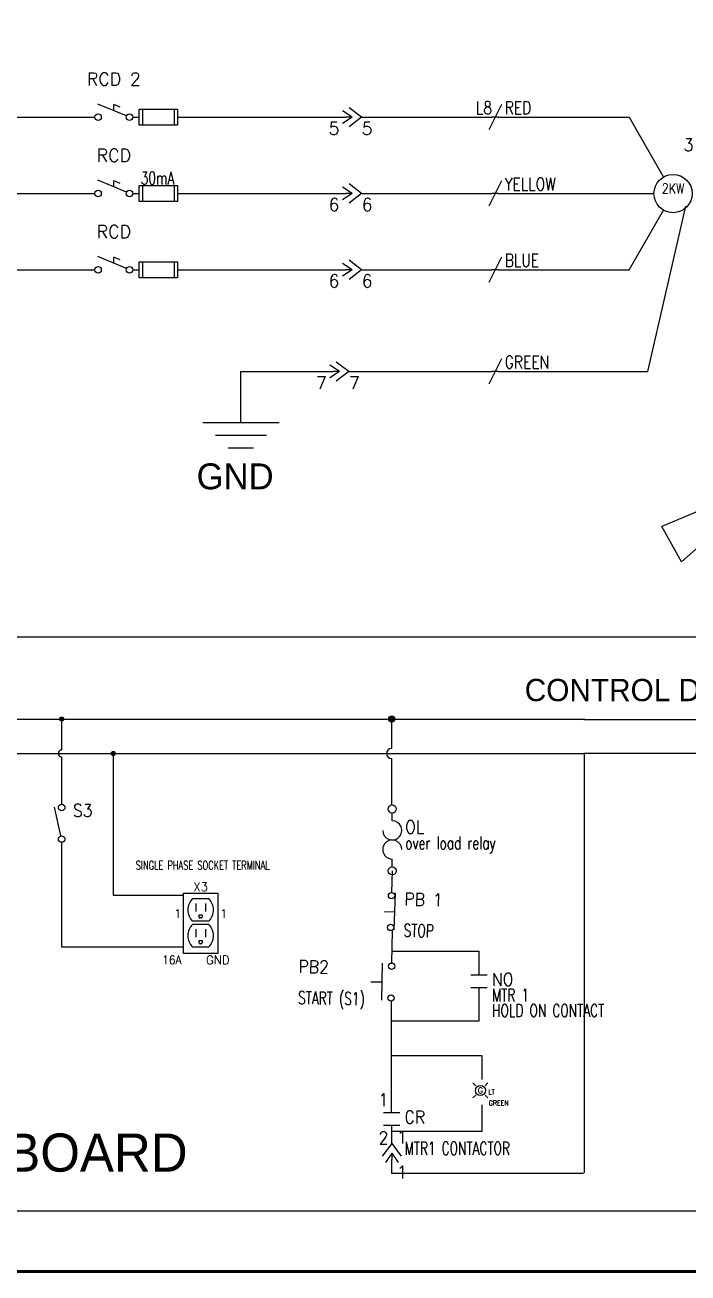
# Model space of a CAD drawing. Header units: inches. Extents: x 0 to 33.5, y 0 to 22.4.
# Drawn here: x 13.5 to 20.02, y 0.02 to 12.28 of the extents above; entities that cross this region are included whole.
import ezdxf
from ezdxf.enums import TextEntityAlignment as Align

# ---------------------------------------------------------------- set-up
doc = ezdxf.new("R2010")
doc.units = ezdxf.units.IN
doc.header["$MEASUREMENT"] = 0
for name, color, linetype in [('DESC', 150, 'Continuous'), ('DESCCHILD', 20, 'Continuous'), ('MISC', 7, 'Continuous'), ('SYMS', 7, 'Continuous'), ('TAGS', 150, 'Continuous'), ('TERMS', 123, 'Continuous'), ('TITLE', 7, 'Continuous'), ('WIRES', 7, 'Continuous'), ('XREFCHILD', 134, 'Continuous')]:
    doc.layers.add(name, color=color, linetype=linetype)
doc.styles.add('ITALIC', font='ITALIC')
doc.styles.add('SIMPLEX', font='SIMPLEX')
doc.styles.add('WD', font='romans.shx')

# ---------------------------------------------------------------- blocks, each defined once
blk = doc.blocks.new('NO_NUM_acade_title')
at = {"layer": 'TITLE', "const_width": 0.0312}
blk.add_lwpolyline([(30.594, 0.281), (30.594, 22.177), (30.344, 22.427), (0.281, 22.427), (0.031, 22.177), (0.031, 0.281), (0.281, 0.031), (30.344, 0.031)], close=True, dxfattribs=at)
at = {"layer": 'TITLE', "color": 1, "style": 'ITALIC'}
for tag, height, p in [('TITLE#1', 0.125, (32.156, 3.406)), ('TITLE#2', 0.125, (32.156, 3.204)), ('TITLE#3', 0.125, (32.156, 3.001)), ('TITLE#4', 0.125, (32.156, 2.799)), ('DWG#', 0.2, (32.156, 0.826))]:
    blk.add_attdef(tag, text='', height=height, dxfattribs=at).set_placement(p, align=Align.CENTER)
at = {"layer": 'TITLE', "color": 1, "style": 'SIMPLEX'}
blk.add_attdef('CAD#', (30.826, 1.958), '', height=0.0938, rotation=90, dxfattribs=at)
at = {"layer": 'TITLE', "color": 1}
for tag, p, height, style in [('ENGINEER', (31.237, 1.958), 0.0938, 'ITALIC'), ('CHKDBY', (32.424, 1.958), 0.0938, 'ITALIC'), ('JOB#', (31.464, 1.644), 0.0938, 'SIMPLEX'), ('DRAWNBY', (32.494, 1.644), 0.0938, 'ITALIC'), ('SCALE', (31.353, 1.344), 0.0938, 'SIMPLEX'), ('DATE', (32.408, 1.344), 0.0938, 'SIMPLEX'), ('SHTS', (32.532, 0.25), 0.2, 'ITALIC')]:
    blk.add_attdef(tag, p, '', height=height, dxfattribs=dict(at, style=style))
at = {"layer": 'TITLE', "color": 1, "style": 'ITALIC'}
blk.add_attdef('SH#', text='', height=0.2, dxfattribs=at).set_placement((31.881, 0.25), align=Align.RIGHT)
at = {"layer": 'TITLE', "color": 7, "flags": 9}
blk.add_attdef('WD_TB', (31.219, 0.031), '', height=0.125, dxfattribs=at)
blk = doc.blocks.new('HDS21F')
for p, q in [((0.126, 0.013), (-0.156, 0.13)), ((0, 0.065), (0, 0.125)), ((0.062, 0.099), (0, 0.125)), ((0.188, 0), (0.25, 0)), ((0.25, -0.078), (0.25, 0.078)), ((0.25, 0.078), (0.625, 0.078)), ((0.281, 0.078), (0.281, -0.078)), ((0.594, 0.078), (0.594, -0.078)), ((0.625, 0.078), (0.625, -0.078)), ((0.625, -0.078), (0.25, -0.078))]:
    blk.add_line(p, q)
for centre in [(-0.155, 0), (0.155, 0)]:
    blk.add_circle(centre, 0.0322)
at = {"style": 'WD', "width": 0.7}
for tag, p in [('INST', (0, 0.625)), ('LOC', (0, 0.469)), ('RATING1', (0, 0.156)), ('XREF', (0, -0.236)), ('DESC1', (0, -0.406)), ('DESC2', (0, -0.563))]:
    blk.add_attdef(tag, text='', height=0.125, dxfattribs=at).set_placement(p, align=Align.CENTER)
at = {"style": 'WD'}
blk.add_attdef('TAG2', text='', height=0.125, dxfattribs=at).set_placement((0, 0.312), align=Align.CENTER)
for tag, p in [('X2LINK', (0, 0.188)), ('X8LINK', (0, -0.016))]:
    blk.add_attdef(tag, p, '', height=0.01, dxfattribs=at)
for tag, p, height, flags in [('FAMILY', (0.206, 0.131), 0.01, 9), ('X4TERM01', (-0.188, 0), 0.0125, 1), ('CONTACT', (0.206, 0.111), 0.01, 9), ('X1TERM02', (0.625, 0), 0.0125, 1)]:
    blk.add_attdef(tag, p, '', height=height, dxfattribs=dict(at, flags=flags))
at = {"style": 'WD', "width": 0.7}
blk.add_attdef('RATING2', text='', height=0.125, dxfattribs=at).set_placement((0.438, 0), align=Align.MIDDLE)
at = {"linetype": 'Continuous', "style": 'WD', "flags": 8}
blk.add_attdef('TERM01', text='', height=0.125, dxfattribs=at).set_placement((-0.25, -0.031), align=Align.TOP_RIGHT)
blk.add_attdef('TERM02', text='', height=0.125, dxfattribs=at).set_placement((0.688, -0.031), align=Align.TOP_LEFT)
blk = doc.blocks.new('HMO13')
blk.add_circle((0, 0), 0.188)
at = {"style": 'WD'}
for tag, p, width in [('INST', (0.381, 0.403), 0.7), ('LOC', (0.381, 0.234), 0.7), ('TAG1', (0.375, 0.077), 0.9), ('DESC1', (0.376, -0.079), 0.9), ('DESC2', (0.376, -0.235), 0.9), ('DESC3', (0.376, -0.391), 0.9), ('RATING3', (0.375, -0.548), 0.8), ('RATING4', (0.375, -0.704), 0.8), ('WDTAGALT', (0.375, -0.875), 0.7)]:
    blk.add_attdef(tag, p, '', height=0.125, dxfattribs=dict(at, width=width))
at = {"style": 'WD', "flags": 1}
for tag, p in [('X0TERM01', (-0.094, 0.162)), ('X4TERM02', (-0.188, 0)), ('X0TERM04', (0.133, -0.133)), ('X0TERM03', (-0.094, -0.162))]:
    blk.add_attdef(tag, p, '', height=0.0125, dxfattribs=at)
at = {"linetype": 'Continuous', "style": 'WD', "flags": 9}
blk.add_attdef('ASSYCODE', text='', height=0.01, dxfattribs=at).set_placement((0, 0.125), align=Align.CENTER)
at = {"style": 'WD', "flags": 9}
blk.add_attdef('FAMILY', text='', height=0.01, dxfattribs=at).set_placement((-0.005, 0.17), align=Align.CENTER)
at = {"linetype": 'Continuous', "style": 'WD', "flags": 1}
for tag, p in [('MFG', (0, 0.14)), ('CAT', (0, 0.159))]:
    blk.add_attdef(tag, text='', height=0.01, dxfattribs=at).set_placement(p, align=Align.MIDDLE)
at = {"style": 'WD', "width": 0.8}
blk.add_attdef('RATING1', text='', height=0.1, dxfattribs=at).set_placement((0, 0), align=Align.CENTER)
blk.add_attdef('RATING2', text='', height=0.1, dxfattribs=at).set_placement((0, -0.031), align=Align.TOP_CENTER)
blk = doc.blocks.new('HCN2PJ')
for p, q in [((-0.031, 0), (-0.125, 0.062)), ((-0.031, 0), (-0.125, -0.062)), ((-0.031, 0), (-0.094, 0)), ((0.062, 0), (-0.062, 0.094)), ((0.062, 0), (-0.062, -0.094))]:
    blk.add_line(p, q)
at = {"style": 'WD', "width": 0.7}
for tag, p in [('DESC1', (-0.031, 0.406)), ('DESC2', (-0.031, 0.25))]:
    blk.add_attdef(tag, text='', height=0.125, dxfattribs=at).set_placement(p, align=Align.RIGHT)
for tag, p in [('INST', (0.094, 0.406)), ('LOC', (0.094, 0.25))]:
    blk.add_attdef(tag, p, '', height=0.125, dxfattribs=at)
at = {"style": 'WD'}
for tag, p, height in [('X2LINK', (-0.062, 0.125), 0.01), ('TAG2', (0.094, 0.094), 0.125), ('X8LINK', (-0.062, -0.125), 0.01)]:
    blk.add_attdef(tag, p, '', height=height, dxfattribs=at)
for tag, p, height, flags in [('FAMILY', (0.048, 0.121), 0.01, 9), ('X4TERMDESC01', (-0.113, 0.019), 0.01, 1), ('X4TERM01', (-0.094, 0), 0.0125, 1), ('X1TERM02', (0.062, 0), 0.0125, 1), ('X1TERMDESC02', (0.067, 0.014), 0.01, 1)]:
    blk.add_attdef(tag, p, '', height=height, dxfattribs=dict(at, flags=flags))
at = {"linetype": 'Continuous', "style": 'WD', "flags": 8}
blk.add_attdef('TERM01', text='', height=0.125, dxfattribs=at).set_placement((-0.156, -0.047), align=Align.TOP_RIGHT)
blk.add_attdef('TERM02', text='', height=0.125, dxfattribs=at).set_placement((0.062, -0.047), align=Align.TOP_LEFT)
blk = doc.blocks.new('HW01')
for p, q in [((0.062, 0.125), (-0.062, -0.125)), ((0.031, 0), (-0.031, 0))]:
    blk.add_line(p, q)
at = {"style": 'WD', "width": 0.7, "flags": 1}
for tag, p in [('INST', (0, 0.357)), ('LOC', (0, 0.188)), ('XREF', (0, -0.3)), ('DESC1', (0, -0.456)), ('DESC2', (0, -0.613))]:
    blk.add_attdef(tag, text='', height=0.125, dxfattribs=at).set_placement(p, align=Align.CENTER)
at = {"style": 'WD', "width": 0.8}
blk.add_attdef('TAG1', text='', height=0.125, dxfattribs=at).set_placement((-0.031, 0.031), align=Align.RIGHT)
at = {"style": 'WD'}
for tag, p in [('X2LINK', (0, 0.125)), ('X8LINK', (0, -0.125))]:
    blk.add_attdef(tag, p, '', height=0.01, dxfattribs=at)
at = {"style": 'WD', "flags": 9}
blk.add_attdef('FAMILY', text='', height=0.01, dxfattribs=at).set_placement((0.023, 0.118), align=Align.CENTER)
at = {"style": 'WD', "width": 0.8}
blk.add_attdef('RATING1', (0.094, 0.031), '', height=0.125, dxfattribs=at)
at = {"style": 'WD', "flags": 1}
for tag, p in [('X4TERM01', (-0.031, 0)), ('X1TERM01', (0.031, 0))]:
    blk.add_attdef(tag, p, '', height=0.0125, dxfattribs=at)
at = {"linetype": 'Continuous', "style": 'WD', "flags": 9}
blk.add_attdef('ASSYCODE', text='', height=0.01, dxfattribs=at).set_placement((0.029, 0.042), align=Align.CENTER)
at = {"style": 'WD', "width": 0.8, "flags": 1}
blk.add_attdef('MFG', text='', height=0.0938, dxfattribs=at).set_placement((-0.125, -0.031), align=Align.TOP_RIGHT)
blk.add_attdef('CAT', text='', height=0.0938, dxfattribs=at).set_placement((0.031, -0.031), align=Align.TOP_LEFT)
blk = doc.blocks.new('HW02')
for p, q in [((0.062, 0.125), (-0.062, -0.125)), ((0.031, 0), (-0.031, 0))]:
    blk.add_line(p, q)
at = {"style": 'WD', "width": 0.7, "flags": 1}
for tag, p in [('INST', (0, 0.357)), ('LOC', (0, 0.188)), ('XREF', (0, -0.3)), ('DESC1', (0, -0.456)), ('DESC2', (0, -0.613))]:
    blk.add_attdef(tag, text='', height=0.125, dxfattribs=at).set_placement(p, align=Align.CENTER)
at = {"style": 'WD', "width": 0.8}
blk.add_attdef('TAG2', text='', height=0.125, dxfattribs=at).set_placement((-0.031, 0.031), align=Align.RIGHT)
at = {"style": 'WD'}
for tag, p in [('X2LINK', (0, 0.125)), ('X8LINK', (0, -0.125))]:
    blk.add_attdef(tag, p, '', height=0.01, dxfattribs=at)
at = {"style": 'WD', "flags": 9}
blk.add_attdef('FAMILY', text='', height=0.01, dxfattribs=at).set_placement((0.023, 0.118), align=Align.CENTER)
at = {"style": 'WD', "width": 0.8}
blk.add_attdef('RATING1', (0.094, 0.031), '', height=0.125, dxfattribs=at)
at = {"style": 'WD', "flags": 1}
for tag, p in [('X4TERM01', (-0.031, 0)), ('X1TERM01', (0.031, 0))]:
    blk.add_attdef(tag, p, '', height=0.0125, dxfattribs=at)
blk = doc.blocks.new('HCN1RDUP')
for p, q in [((-0.25, 0.219), (0.25, 0.219)), ((-0.25, -0.656), (-0.25, 0.219)), ((0.25, 0.219), (0.25, -0.656)), ((0.117, 0.14), (-0.117, 0.14)), ((-0.071, 0.071), (-0.071, -0.046)), ((0.07, 0.071), (0.07, -0.046)), ((-0.024, -0.093), (0.023, -0.093)), ((-0.024, -0.125), (-0.024, -0.093)), ((0.008, -0.14), (-0.009, -0.14)), ((0.023, -0.093), (0.023, -0.125)), ((0.117, -0.187), (-0.117, -0.187)), ((0.117, -0.235), (-0.117, -0.235)), ((-0.071, -0.304), (-0.071, -0.421)), ((0.07, -0.304), (0.07, -0.421)), ((-0.024, -0.468), (0.023, -0.468)), ((-0.024, -0.5), (-0.024, -0.468)), ((0.008, -0.515), (-0.009, -0.515)), ((0.023, -0.468), (0.023, -0.5)), ((0.25, -0.656), (-0.25, -0.656)), ((0.117, -0.562), (-0.117, -0.562))]:
    blk.add_line(p, q)
for centre, radius, start, end in [((0.039, -0.023), 0.226, 133.6028, 226.3972), ((-0.039, -0.023), 0.226, 313.6028, 46.3972), ((-0.009, -0.125), 0.015, 180, 270), ((0.008, -0.125), 0.015, 270, 0), ((0.039, -0.398), 0.226, 133.6028, 226.3972), ((-0.039, -0.398), 0.226, 313.6028, 46.3972), ((-0.009, -0.5), 0.015, 180, 270), ((0.008, -0.5), 0.015, 270, 0)]:
    blk.add_arc(centre, radius, start, end)
at = {"style": 'WD', "width": 0.7}
for tag, p in [('INST', (0, 0.875)), ('LOC', (0, 0.719)), ('DESC1', (0, 0.562)), ('DESC2', (0, 0.406))]:
    blk.add_attdef(tag, text='', height=0.125, dxfattribs=at).set_placement(p, align=Align.CENTER)
at = {"style": 'WD'}
blk.add_attdef('TAG1', text='', height=0.125, dxfattribs=at).set_placement((0, 0.25), align=Align.CENTER)
for tag, p, height, flags in [('X4TERM01', (-0.188, 0), 0.0125, 1), ('X1TERM02', (0.188, 0), 0.0125, 1), ('FAMILY', (0.205, 0.152), 0.01, 9), ('X8TERM03', (0, -0.14), 0.0125, 1), ('X4TERM04', (-0.188, -0.375), 0.0125, 1), ('X1TERM05', (0.188, -0.375), 0.0125, 1), ('X8TERM06', (0, -0.515), 0.0125, 1)]:
    blk.add_attdef(tag, p, '', height=height, dxfattribs=dict(at, flags=flags))
at = {"linetype": 'Continuous', "style": 'WD', "flags": 9}
for tag, p in [('ASSYCODE', (0.23, 0.071)), ('MFG', (0.228, 0.089)), ('CAT', (0.23, 0.108))]:
    blk.add_attdef(tag, text='', height=0.01, dxfattribs=at).set_placement(p, align=Align.CENTER)
at = {"linetype": 'Continuous', "style": 'WD', "flags": 8}
for tag, p in [('TERM01', (-0.281, -0.016)), ('TERM04', (-0.281, -0.391))]:
    blk.add_attdef(tag, text='', height=0.125, dxfattribs=at).set_placement(p, align=Align.TOP_RIGHT)
for tag, p in [('TERM02', (0.281, -0.016)), ('TERM05', (0.281, -0.391)), ('TERM06', (0.078, -0.688))]:
    blk.add_attdef(tag, text='', height=0.125, dxfattribs=at).set_placement(p, align=Align.TOP_LEFT)
at = {"style": 'WD', "width": 0.9}
blk.add_attdef('RATING1', text='', height=0.125, dxfattribs=at).set_placement((-0.281, -0.812), align=Align.RIGHT)
blk = doc.blocks.new('WDDOT')
for radius in [0.03, 0.0187, 0.00929]:
    blk.add_circle((0, 0), radius)
blk = doc.blocks.new('VTG11')
blk.add_line((-0.007, -0.124), (-0.071, 0.159))
for centre in [(0, 0.155), (0, -0.155)]:
    blk.add_circle(centre, 0.0322)
at = {"style": 'WD'}
for tag, p, width in [('INST', (0.203, 0.39), 0.7), ('LOC', (0.203, 0.221), 0.7), ('TAG1', (0.111, 0.064), 0.9), ('XREF', (0.113, -0.092), 0.7), ('DESC1', (0.113, -0.248), 0.7), ('DESC2', (0.113, -0.404), 0.7), ('WDTAGALT', (0.109, -0.562), 0.7)]:
    blk.add_attdef(tag, p, '', height=0.125, dxfattribs=dict(at, width=width))
at = {"linetype": 'Continuous', "style": 'WD', "flags": 8}
blk.add_attdef('TERM01', text='', height=0.125, dxfattribs=at).set_placement((-0.055, 0.207), align=Align.RIGHT)
at = {"color": 7, "style": 'WD', "flags": 1}
for tag, p in [('X2TERM01', (0, 0.188)), ('X8TERM02', (0, -0.188))]:
    blk.add_attdef(tag, p, '', height=0.0125, dxfattribs=at)
at = {"color": 7, "style": 'WD'}
for tag, p in [('X4LINK', (-0.125, 0)), ('X1LINK', (0.078, 0))]:
    blk.add_attdef(tag, p, '', height=0.01, dxfattribs=at)
at = {"style": 'WD'}
for tag, p, flags in [('FAMILY', (-0.037, 0.038), 9), ('CONTACT', (-0.02, 0.038), 1)]:
    blk.add_attdef(tag, p, '', height=0.01, rotation=90, dxfattribs=dict(at, flags=flags))
at = {"linetype": 'Continuous', "style": 'WD', "flags": 9}
for tag, p in [('CAT', (0.007, 0.063)), ('MFG', (0.027, 0.063)), ('ASSYCODE', (0.043, 0.062))]:
    blk.add_attdef(tag, text='', height=0.01, rotation=90, dxfattribs=at).set_placement(p, align=Align.CENTER)
at = {"linetype": 'Continuous', "style": 'WD', "flags": 8}
blk.add_attdef('TERM02', text='', height=0.125, dxfattribs=at).set_placement((-0.041, -0.213), align=Align.TOP_RIGHT)
blk = doc.blocks.new('VOL1')
for p, q in [((0, 0.188), (0, 0.264)), ((0, -0.264), (0, -0.188))]:
    blk.add_line(p, q)
at = {"linetype": 'Continuous'}
for centre in [(0, 0.304), (0, -0.304)]:
    blk.add_circle(centre, 0.04, dxfattribs=at)
for centre, start, end in [((0, 0.094), 180, 90.001), ((0, -0.094), 0.001, 270.002)]:
    blk.add_arc(centre, 0.0938, start, end)
at = {"style": 'WD'}
for tag, p, width in [('INST', (0.219, 0.39), 0.7), ('LOC', (0.219, 0.221), 0.7), ('TAG1', (0.127, 0.064), 0.9), ('DESC1', (0.129, -0.092), 0.7), ('DESC2', (0.129, -0.248), 0.7), ('RATING1', (0.156, -0.404), 0.7)]:
    blk.add_attdef(tag, p, '', height=0.125, dxfattribs=dict(at, width=width))
at = {"linetype": 'Continuous', "style": 'WD', "flags": 8}
blk.add_attdef('TERM01', text='', height=0.125, dxfattribs=at).set_placement((-0.055, 0.363), align=Align.RIGHT)
at = {"color": 7, "style": 'WD', "flags": 1}
for tag, p in [('X2TERM01', (0, 0.344)), ('X8TERM02', (0, -0.344))]:
    blk.add_attdef(tag, p, '', height=0.0125, dxfattribs=at)
at = {"color": 7, "style": 'WD'}
for tag, p in [('X4LINK', (-0.141, 0)), ('X1LINK', (0.125, 0))]:
    blk.add_attdef(tag, p, '', height=0.01, dxfattribs=at)
at = {"style": 'WD', "flags": 9}
blk.add_attdef('FAMILY', (-0.216, -0.158), '', height=0.01, rotation=90, dxfattribs=at)
at = {"linetype": 'Continuous', "style": 'WD', "flags": 9}
for tag, p in [('CAT', (-0.172, -0.133)), ('MFG', (-0.153, -0.135)), ('ASSYCODE', (-0.127, -0.144))]:
    blk.add_attdef(tag, text='', height=0.01, rotation=90, dxfattribs=at).set_placement(p, align=Align.CENTER)
at = {"linetype": 'Continuous', "style": 'WD', "flags": 8}
blk.add_attdef('TERM02', text='', height=0.125, dxfattribs=at).set_placement((-0.041, -0.37), align=Align.TOP_RIGHT)
blk = doc.blocks.new('VPB12')
for p, q in [((0.033, 0.185), (0.033, -0.18)), ((-0.064, 0), (0.033, 0))]:
    blk.add_line(p, q)
for centre in [(0, 0.156), (0, -0.156)]:
    blk.add_circle(centre, 0.0312)
at = {"style": 'WD'}
for tag, p, width in [('INST', (0.127, 0.39), 0.7), ('LOC', (0.127, 0.221), 0.7), ('TAG1', (0.127, 0.064), 0.9), ('XREF', (0.129, -0.09), 0.7), ('DESC1', (0.129, -0.242), 0.7), ('DESC2', (0.129, -0.398), 0.7)]:
    blk.add_attdef(tag, p, '', height=0.125, dxfattribs=dict(at, width=width))
at = {"linetype": 'Continuous', "style": 'WD'}
for tag, height, flags, p in [('TERM01', 0.125, 8, (-0.055, 0.222)), ('MFG', 0.01, 9, (0.014, -0.088)), ('CAT', 0.01, 9, (0.014, -0.073))]:
    blk.add_attdef(tag, text='', height=height, dxfattribs=dict(at, flags=flags)).set_placement(p, align=Align.RIGHT)
at = {"color": 7, "style": 'WD', "flags": 1}
for tag, p in [('X2TERM01', (0, 0.188)), ('X8TERM02', (0, -0.188))]:
    blk.add_attdef(tag, p, '', height=0.0125, dxfattribs=at)
at = {"color": 7, "style": 'WD'}
for tag, p in [('X4LINK', (-0.125, 0)), ('X1LINK', (0.125, 0))]:
    blk.add_attdef(tag, p, '', height=0.01, dxfattribs=at)
at = {"style": 'WD'}
for tag, flags, p in [('CONTACT', 1, (0.014, -0.053)), ('FAMILY', 9, (0.014, -0.036))]:
    blk.add_attdef(tag, text='', height=0.01, dxfattribs=dict(at, flags=flags)).set_placement(p, align=Align.RIGHT)
at = {"linetype": 'Continuous', "style": 'WD', "flags": 9}
blk.add_attdef('ASSYCODE', text='', height=0.01, dxfattribs=at).set_placement((-0.001, -0.105), align=Align.CENTER)
at = {"linetype": 'Continuous', "style": 'WD', "flags": 8}
blk.add_attdef('TERM02', text='', height=0.125, dxfattribs=at).set_placement((-0.041, -0.229), align=Align.TOP_RIGHT)
blk = doc.blocks.new('VPB11')
for p, q in [((-0.094, 0.185), (-0.094, -0.18)), ((-0.202, 0), (-0.094, 0))]:
    blk.add_line(p, q)
for centre in [(0, 0.156), (0, -0.156)]:
    blk.add_circle(centre, 0.0312)
at = {"style": 'WD'}
for tag, p, width in [('INST', (0.127, 0.39), 0.7), ('LOC', (0.127, 0.221), 0.7), ('TAG1', (0.127, 0.064), 0.9), ('XREF', (0.129, -0.09), 0.7), ('DESC1', (0.129, -0.242), 0.7), ('DESC2', (0.129, -0.398), 0.7)]:
    blk.add_attdef(tag, p, '', height=0.125, dxfattribs=dict(at, width=width))
at = {"linetype": 'Continuous', "style": 'WD'}
for tag, height, flags, p in [('TERM01', 0.125, 8, (-0.055, 0.222)), ('MFG', 0.01, 9, (-0.142, -0.088)), ('CAT', 0.01, 9, (-0.142, -0.073))]:
    blk.add_attdef(tag, text='', height=height, dxfattribs=dict(at, flags=flags)).set_placement(p, align=Align.RIGHT)
at = {"color": 7, "style": 'WD', "flags": 1}
for tag, p in [('X2TERM01', (0, 0.188)), ('X8TERM02', (0, -0.188))]:
    blk.add_attdef(tag, p, '', height=0.0125, dxfattribs=at)
at = {"color": 7, "style": 'WD'}
for tag, p in [('X4LINK', (-0.266, 0)), ('X1LINK', (0, 0))]:
    blk.add_attdef(tag, p, '', height=0.01, dxfattribs=at)
at = {"style": 'WD'}
for tag, flags, p in [('CONTACT', 1, (-0.142, -0.053)), ('FAMILY', 9, (-0.142, -0.036))]:
    blk.add_attdef(tag, text='', height=0.01, dxfattribs=dict(at, flags=flags)).set_placement(p, align=Align.RIGHT)
at = {"linetype": 'Continuous', "style": 'WD', "flags": 9}
blk.add_attdef('ASSYCODE', text='', height=0.01, dxfattribs=at).set_placement((-0.155, -0.106), align=Align.CENTER)
at = {"linetype": 'Continuous', "style": 'WD', "flags": 8}
blk.add_attdef('TERM02', text='', height=0.125, dxfattribs=at).set_placement((-0.041, -0.229), align=Align.TOP_RIGHT)
blk = doc.blocks.new('VCR21')
at = {"linetype": 'Continuous'}
for p, q in [((-0.08, 0.062), (0.08, 0.062)), ((-0.08, -0.062), (0.08, -0.062))]:
    blk.add_line(p, q, dxfattribs=at)
at = {"style": 'WD'}
for tag, p, width in [('INST', (0.125, 0.266), 0.7), ('LOC', (0.125, 0.109), 0.7), ('TAG2', (0.127, -0.045), 0.9), ('XREF', (0.129, -0.199), 0.7), ('DESC1', (0.129, -0.351), 0.7), ('DESC2', (0.129, -0.499), 0.7), ('DESC3', (0.129, -0.646), 0.7)]:
    blk.add_attdef(tag, p, '', height=0.125, dxfattribs=dict(at, width=width))
at = {"linetype": 'Continuous', "style": 'WD', "width": 0.9, "flags": 8}
blk.add_attdef('TERM01', text='', height=0.125, dxfattribs=at).set_placement((-0.031, 0.125), align=Align.RIGHT)
at = {"style": 'WD'}
for tag, p, flags in [('FAMILY', (-0.181, 0.003), 9), ('CONTACT', (-0.181, -0.014), 1)]:
    blk.add_attdef(tag, p, '', height=0.01, dxfattribs=dict(at, flags=flags))
at = {"color": 7, "style": 'WD'}
for tag, p in [('X4LINK', (-0.141, 0)), ('X1LINK', (0.125, 0))]:
    blk.add_attdef(tag, p, '', height=0.01, dxfattribs=at)
at = {"color": 7, "style": 'WD', "flags": 1}
for tag, p in [('X2TERM01', (0, 0.062)), ('X8TERM02', (0, -0.062))]:
    blk.add_attdef(tag, p, '', height=0.0125, dxfattribs=at)
at = {"linetype": 'Continuous', "style": 'WD', "width": 0.9, "flags": 8}
blk.add_attdef('TERM02', text='', height=0.125, dxfattribs=at).set_placement((-0.031, -0.125), align=Align.TOP_RIGHT)
blk = doc.blocks.new('VC01PJ')
for p, q in [((0, 0.062), (-0.094, -0.062)), ((0, 0.062), (0.094, -0.062)), ((0, -0.031), (-0.062, -0.125)), ((0, -0.031), (0.062, -0.125)), ((0, -0.031), (0, -0.094))]:
    blk.add_line(p, q)
at = {"style": 'WD', "width": 0.7}
for tag, p in [('INST', (0.229, 0.85)), ('LOC', (-0.062, 0.68)), ('DESC1', (-0.062, 0.511)), ('DESC2', (-0.062, 0.354))]:
    blk.add_attdef(tag, text='', height=0.125, dxfattribs=at).set_placement(p, align=Align.RIGHT)
at = {"style": 'WD'}
blk.add_attdef('TAG1', text='', height=0.125, dxfattribs=at).set_placement((-0.062, 0.094), align=Align.RIGHT)
at = {"linetype": 'Continuous', "style": 'WD', "flags": 8}
blk.add_attdef('TERM02', (0.047, 0.062), '', height=0.125, dxfattribs=at)
at = {"style": 'WD'}
for tag, p, height, flags in [('FAMILY', (-0.132, 0.064), 0.01, 9), ('X2TERM02', (0, 0.062), 0.0125, 1), ('X2TERMDESC02', (0.026, 0.042), 0.01, 1), ('X8TERM01', (0, -0.094), 0.0125, 1), ('X8TERMDESC01', (0.013, -0.115), 0.01, 1)]:
    blk.add_attdef(tag, p, '', height=height, dxfattribs=dict(at, flags=flags))
at = {"linetype": 'Continuous', "style": 'WD', "flags": 9}
for tag, p in [('MFG', (-0.109, 0)), ('CAT', (-0.107, 0.019)), ('ASSYCODE', (-0.109, -0.014))]:
    blk.add_attdef(tag, text='', height=0.01, dxfattribs=at).set_placement(p, align=Align.CENTER)
at = {"style": 'WD'}
for tag, p in [('X4LINK', (-0.125, -0.062)), ('X1LINK', (0.125, -0.062))]:
    blk.add_attdef(tag, p, '', height=0.01, dxfattribs=at)
at = {"linetype": 'Continuous', "style": 'WD', "flags": 8}
blk.add_attdef('TERM01', text='', height=0.125, dxfattribs=at).set_placement((0.047, -0.156), align=Align.TOP_LEFT)
blk = doc.blocks.new('VLT1G')
for p, q in [((-0.115, 0.115), (-0.186, 0.186)), ((0.115, 0.115), (0.186, 0.186)), ((-0.115, -0.115), (-0.186, -0.186)), ((0.115, -0.115), (0.186, -0.186))]:
    blk.add_line(p, q)
blk.add_circle((0, 0), 0.125)
at = {"linetype": 'Continuous', "style": 'WD'}
for tag, height, flags, p in [('TERM01', 0.125, 8, (-0.031, 0.219)), ('MFG', 0.01, 9, (-0.221, -0.149)), ('CAT', 0.01, 9, (-0.221, -0.134))]:
    blk.add_attdef(tag, text='', height=height, dxfattribs=dict(at, flags=flags)).set_placement(p, align=Align.RIGHT)
at = {"style": 'WD'}
blk.add_attdef('COLOR', text='', height=0.125, dxfattribs=at).set_placement((0, 0), align=Align.MIDDLE)
at = {"style": 'WD', "flags": 1}
for tag, p in [('X2TERM01', (0, 0.125)), ('X8TERM02', (0, -0.125))]:
    blk.add_attdef(tag, p, '', height=0.0125, dxfattribs=at)
at = {"style": 'WD'}
for tag, p, width in [('TAG1', (0.2, -0.098), 0.9), ('DESC1', (-0.256, -0.931), 0.9), ('WDTAGALT', (-0.25, -1.25), 0.7)]:
    blk.add_attdef(tag, p, '', height=0.125, dxfattribs=dict(at, width=width))
at = {"linetype": 'Continuous', "style": 'WD', "flags": 8}
blk.add_attdef('TERM02', text='', height=0.125, dxfattribs=at).set_placement((-0.031, -0.219), align=Align.TOP_RIGHT)
at = {"linetype": 'Continuous', "style": 'WD', "flags": 9}
blk.add_attdef('ASSYCODE', text='', height=0.01, dxfattribs=at).set_placement((-0.245, -0.096), align=Align.CENTER)
at = {"style": 'WD', "flags": 9}
blk.add_attdef('FAMILY', text='', height=0.01, dxfattribs=at).set_placement((-0.219, -0.117), align=Align.RIGHT)
at = {"style": 'WD'}
for tag, width, p in [('INST', 0.7, (0.281, -0.147)), ('LOC', 0.7, (0.281, -0.317)), ('DESC2', 0.9, (-0.256, -0.963))]:
    blk.add_attdef(tag, text='', height=0.125, dxfattribs=dict(at, width=width)).set_placement(p, align=Align.TOP_LEFT)

msp = doc.modelspace()

# ---------------------------------------------------------------- linework, layer by layer
at = {"color": 3}
for p, q in [((19.625, 8.875), (20, 10.5)), ((15.625, 8.375), (15.625, 8.875)), ((15.625, 8.875), (16.531, 8.875)), ((16.688, 8.875), (18.094, 8.875)), ((18.156, 8.875), (19.625, 8.875))]:
    msp.add_line(p, q, dxfattribs=at)
for p, q in [((15.25, 8.375), (16, 8.375)), ((15.375, 8.25), (15.875, 8.25)), ((15.5, 8.125), (15.75, 8.125)), ((20.428, 7.632), (19.765, 7.353)), ((20.506, 7.493), (19.958, 7.006)), ((19.958, 7.006), (19.765, 7.353)), ((17.106, 3.179), (17.966, 3.179)), ((17.966, 3.179), (17.966, 2.946)), ((17.966, 2.821), (17.966, 2.491)), ((17.102, 2.687), (17.102, 1.594)), ((17.966, 2.491), (17.112, 2.491)), ((17.996, 2.152), (17.109, 2.152)), ((17.996, 1.919), (17.996, 2.152)), ((17.996, 1.499), (17.996, 1.669)), ((17.996, 1.409), (17.996, 1.499)), ((17.107, 1.467), (17.107, 1.289)), ((17.112, 1.409), (17.996, 1.409)), ((17.107, 1.132), (17.107, 0.998))]:
    msp.add_line(p, q)
at = {"color": 252, "true_color": 0x939598}
for p, q in [((19, 5.125), (19, 1)), ((17.107, 0.998), (18.994, 0.998))]:
    msp.add_line(p, q, dxfattribs=at)
msp.add_lwpolyline([(6.656, 6.267), (29.604, 6.267), (29.604, 0.624), (6.656, 0.624)], close=True)
at = {"layer": 'WIRES', "color": 240, "true_color": 0xed1f24}
for p, q in [((12.969, 11.375), (14.188, 11.375)), ((15, 11.375), (16.656, 11.375)), ((16.812, 11.375), (18.094, 11.375)), ((18.156, 11.375), (19.442, 11.375)), ((19.442, 11.375), (19.781, 10.787))]:
    msp.add_line(p, q, dxfattribs=at)
at = {"layer": 'WIRES', "color": 41, "true_color": 0xf4ee51}
for p, q in [((12.969, 10.625), (14.188, 10.625)), ((15, 10.625), (16.656, 10.625)), ((16.812, 10.625), (18.094, 10.625)), ((18.156, 10.625), (19.688, 10.625))]:
    msp.add_line(p, q, dxfattribs=at)
at = {"layer": 'WIRES', "color": 5}
for p, q in [((19.442, 9.875), (19.781, 10.463)), ((12.969, 9.875), (14.188, 9.875)), ((15, 9.875), (16.656, 9.875)), ((16.812, 9.875), (18.094, 9.875)), ((18.156, 9.875), (19.442, 9.875))]:
    msp.add_line(p, q, dxfattribs=at)
at = {"layer": 'WIRES', "color": 219, "linetype": 'Continuous', "true_color": 0x642165}
msp.add_line((7.662, 5.46), (15.145, 5.46), dxfattribs=at)
at = {"layer": 'WIRES', "color": 219, "true_color": 0x642165}
for p, q in [((13.862, 5.46), (13.862, 5.156)), ((15.118, 5.46), (19.008, 5.46)), ((18.997, 5.455), (23.058, 5.455)), ((13.862, 5.088), (13.862, 4.623)), ((13.862, 4.248), (13.862, 3.22)), ((13.862, 3.22), (15.059, 3.22))]:
    msp.add_line(p, q, dxfattribs=at)
at = {"layer": 'WIRES'}
for p, q in [((17.107, 5.451), (17.107, 5.172)), ((17.107, 5.072), (17.107, 4.616)), ((17.113, 3.969), (17.107, 3.755)), ((17.113, 3.38), (17.107, 3.062))]:
    msp.add_line(p, q, dxfattribs=at)
at = {"layer": 'WIRES', "color": 251, "true_color": 0x636466}
for p, q in [((8.65, 5.122), (15.652, 5.122)), ((14.369, 5.122), (14.369, 3.728)), ((15.118, 5.122), (19.008, 5.122)), ((18.997, 5.125), (23.408, 5.125)), ((14.369, 3.728), (15.059, 3.728))]:
    msp.add_line(p, q, dxfattribs=at)
at = {"layer": 'WIRES'}
for centre, radius in [((13.862, 5.122), 0.0338), ((17.107, 5.122), 0.05)]:
    msp.add_arc(centre, radius, 90, 270, dxfattribs=at)

# ---------------------------------------------------------------- block references
msp.add_blockref('NO_NUM_acade_title', (0, 0))
at = {"layer": 'SYMS'}
ref = msp.add_blockref('HDS21F', (14.375, 11.375), dxfattribs=at)
ref.add_attrib('TAG2', 'RCD 2', dxfattribs={"layer": 'TAGS', "height": 0.125, "style": 'WD'}).set_placement((14.375, 11.688), align=Align.CENTER)
ref = msp.add_blockref('HW01', (18.125, 11.375), dxfattribs=at)
ref.add_attrib('RATING1', 'RED', (18.219, 11.406), dxfattribs={"layer": 'MISC', "height": 0.125, "style": 'WD', "width": 0.8})
ref.add_attrib('TAG1', 'L8', dxfattribs={"layer": 'TAGS', "height": 0.125, "style": 'WD', "width": 0.8}).set_placement((18.094, 11.406), align=Align.RIGHT)
ref = msp.add_blockref('HCN2PJ', (16.75, 11.375), dxfattribs=at)
ref.add_attrib('TERM01', '5', dxfattribs={"layer": 'TERMS', "linetype": 'Continuous', "height": 0.125, "style": 'WD', "flags": 8}).set_placement((16.594, 11.328), align=Align.TOP_RIGHT)
ref.add_attrib('TERM02', '5', dxfattribs={"layer": 'TERMS', "linetype": 'Continuous', "height": 0.125, "style": 'WD', "flags": 8}).set_placement((16.812, 11.328), align=Align.TOP_LEFT)
ref = msp.add_blockref('HMO13', (19.875, 10.625), dxfattribs=at)
ref.add_attrib('RATING1', '2KW', dxfattribs={"layer": 'MISC', "height": 0.1, "style": 'WD', "width": 0.8}).set_placement((19.875, 10.625), align=Align.CENTER)
ref.add_attrib('DESC1', '3 PHASE  400V MOTOR', (19.978, 11.042), dxfattribs={"layer": 'DESC', "height": 0.125, "style": 'WD', "width": 0.9})
ref.add_attrib('TAG1', 'MTR2', (20.25, 10.702), dxfattribs={"layer": 'TAGS', "height": 0.125, "style": 'WD', "width": 0.9})
ref = msp.add_blockref('HDS21F', (14.375, 10.625), dxfattribs=at)
ref.add_attrib('RATING1', '30mA', dxfattribs={"layer": 'MISC', "height": 0.125, "style": 'WD', "width": 0.7}).set_placement((14.805, 10.715), align=Align.CENTER)
ref.add_attrib('TAG2', 'RCD', dxfattribs={"layer": 'TAGS', "height": 0.125, "style": 'WD'}).set_placement((14.375, 10.938), align=Align.CENTER)
ref = msp.add_blockref('HCN2PJ', (16.75, 10.625), dxfattribs=at)
ref.add_attrib('TERM01', '6', dxfattribs={"layer": 'TERMS', "linetype": 'Continuous', "height": 0.125, "style": 'WD', "flags": 8}).set_placement((16.594, 10.578), align=Align.TOP_RIGHT)
ref.add_attrib('TERM02', '6', dxfattribs={"layer": 'TERMS', "linetype": 'Continuous', "height": 0.125, "style": 'WD', "flags": 8}).set_placement((16.812, 10.578), align=Align.TOP_LEFT)
ref = msp.add_blockref('HW02', (18.125, 10.625), dxfattribs=at)
ref.add_attrib('RATING1', 'YELLOW', (18.219, 10.656), dxfattribs={"layer": 'MISC', "height": 0.125, "style": 'WD', "width": 0.8})
ref = msp.add_blockref('HDS21F', (14.375, 9.875), dxfattribs=at)
ref.add_attrib('TAG2', 'RCD', dxfattribs={"layer": 'TAGS', "height": 0.125, "style": 'WD'}).set_placement((14.375, 10.188), align=Align.CENTER)
ref = msp.add_blockref('HCN2PJ', (16.75, 9.875), dxfattribs=at)
ref.add_attrib('TERM01', '6', dxfattribs={"layer": 'TERMS', "linetype": 'Continuous', "height": 0.125, "style": 'WD', "flags": 8}).set_placement((16.594, 9.828), align=Align.TOP_RIGHT)
ref.add_attrib('TERM02', '6', dxfattribs={"layer": 'TERMS', "linetype": 'Continuous', "height": 0.125, "style": 'WD', "flags": 8}).set_placement((16.812, 9.828), align=Align.TOP_LEFT)
ref = msp.add_blockref('HW02', (18.125, 9.875), dxfattribs=at)
ref.add_attrib('RATING1', 'BLUE', (18.219, 9.906), dxfattribs={"layer": 'MISC', "height": 0.125, "style": 'WD', "width": 0.8})
ref = msp.add_blockref('HCN2PJ', (16.625, 8.875), dxfattribs=at)
ref.add_attrib('TERM01', '7', dxfattribs={"layer": 'TERMS', "linetype": 'Continuous', "height": 0.125, "style": 'WD', "flags": 8}).set_placement((16.469, 8.828), align=Align.TOP_RIGHT)
ref.add_attrib('TERM02', '7', dxfattribs={"layer": 'TERMS', "linetype": 'Continuous', "height": 0.125, "style": 'WD', "flags": 8}).set_placement((16.688, 8.828), align=Align.TOP_LEFT)
ref = msp.add_blockref('HW02', (18.125, 8.875), dxfattribs=at)
ref.add_attrib('RATING1', 'GREEN', (18.219, 8.906), dxfattribs={"layer": 'MISC', "height": 0.125, "style": 'WD', "width": 0.8})
at = {"layer": 'SYMS', "xscale": 0.6763794326408041, "yscale": 0.6763794326408041, "zscale": 0.6763794326408041}
for p in [(13.862, 5.46), (14.369, 5.122)]:
    msp.add_blockref('WDDOT', p, dxfattribs=at)
at = {"layer": 'SYMS'}
msp.add_blockref('WDDOT', (17.107, 5.46), dxfattribs=at)
ref = msp.add_blockref('VTG11', (13.862, 4.436), dxfattribs=at)
ref.add_attrib('TAG1', 'S3', (13.973, 4.5), dxfattribs={"layer": 'TAGS', "height": 0.125, "style": 'WD', "width": 0.9})
ref = msp.add_blockref('VOL1', (17.113, 4.272), dxfattribs=at)
ref.add_attrib('DESC1', 'over load relay', (17.241, 4.18), dxfattribs={"layer": 'DESC', "height": 0.125, "style": 'WD', "width": 0.7})
ref.add_attrib('TAG1', 'OL', (17.239, 4.337), dxfattribs={"layer": 'TAGS', "height": 0.125, "style": 'WD', "width": 0.9})
ref = msp.add_blockref('HCN1RDUP', (15.229, 3.6), dxfattribs=dict(at, xscale=0.6763794326408041, yscale=0.6763794326408041, zscale=0.6763794326408041))
ref.add_attrib('TERM06', 'GND', dxfattribs={"layer": 'TERMS', "linetype": 'Continuous', "height": 0.0845, "style": 'WD', "flags": 8}).set_placement((15.282, 3.135), align=Align.TOP_LEFT)
ref.add_attrib('TERM01', '1', dxfattribs={"layer": 'TERMS', "linetype": 'Continuous', "height": 0.0845, "style": 'WD', "flags": 8}).set_placement((15.039, 3.59), align=Align.TOP_RIGHT)
ref.add_attrib('TERM02', '1', dxfattribs={"layer": 'TERMS', "linetype": 'Continuous', "height": 0.0845, "style": 'WD', "flags": 8}).set_placement((15.42, 3.59), align=Align.TOP_LEFT)
ref.add_attrib('DESC1', ' SINGLE PHASE SOCKET TERMINAL', dxfattribs={"layer": 'DESC', "height": 0.08455, "style": 'WD', "width": 0.7}).set_placement((15.229, 3.981), align=Align.CENTER)
ref.add_attrib('TAG1', 'X3', dxfattribs={"layer": 'TAGS', "height": 0.0845, "style": 'WD'}).set_placement((15.229, 3.769), align=Align.CENTER)
ref.add_attrib('RATING1', '16A', dxfattribs={"layer": 'MISC', "height": 0.0845, "style": 'WD', "width": 0.9}).set_placement((15.039, 3.051), align=Align.RIGHT)
ref = msp.add_blockref('VPB12', (17.102, 3.568), dxfattribs=dict(at, rotation=358.4116383184173))
ref.add_attrib('DESC1', 'STOP', (17.224, 3.322), dxfattribs={"layer": 'DESC', "height": 0.125, "rotation": 358.4116, "style": 'WD', "width": 0.7})
ref.add_attrib('TAG1', 'PB 1', (17.231, 3.629), dxfattribs={"layer": 'TAGS', "height": 0.125, "rotation": 358.4116, "style": 'WD', "width": 0.9})
ref = msp.add_blockref('VPB11', (17.104, 2.875), dxfattribs=dict(at, rotation=358.9323662785657))
ref.add_attrib('DESC1', 'START (S1)', (16.186, 2.66), dxfattribs={"layer": 'DESC', "height": 0.125, "rotation": 358.9324, "style": 'WD', "width": 0.7})
ref.add_attrib('TAG1', 'PB2', (16.19, 2.966), dxfattribs={"layer": 'TAGS', "height": 0.125, "rotation": 358.9324, "style": 'WD', "width": 0.9})
ref = msp.add_blockref('VCR21', (17.966, 2.884), dxfattribs=at)
ref.add_attrib('XREF', 'MTR 1 ', (18.095, 2.684), dxfattribs={"layer": 'XREFCHILD', "height": 0.125, "style": 'WD', "width": 0.7})
ref.add_attrib('DESC1', 'HOLD ON CONTACT', (18.095, 2.533), dxfattribs={"layer": 'DESCCHILD', "height": 0.125, "style": 'WD', "width": 0.7})
ref.add_attrib('TAG2', 'NO', (18.093, 2.839), dxfattribs={"layer": 'TAGS', "height": 0.125, "style": 'WD', "width": 0.9})
ref = msp.add_blockref('VLT1G', (17.98, 1.81), dxfattribs=dict(at, xscale=0.3956212423796029, yscale=0.3956212423796029, zscale=0.3956212423796029))
ref.add_attrib('TAG1', 'LT', (18.059, 1.771), dxfattribs={"layer": 'TAGS', "height": 0.0495, "style": 'WD', "width": 0.9})
ref.add_attrib('DESC1', ' GREEN', (18.032, 1.661), dxfattribs={"layer": 'DESC', "height": 0.0495, "style": 'WD', "width": 0.9})
ref.add_attrib('COLOR', 'G', dxfattribs={"layer": 'MISC', "height": 0.0593, "style": 'WD', "width": 0.9}).set_placement((17.98, 1.81), align=Align.MIDDLE)
ref = msp.add_blockref('VCR21', (17.107, 1.531), dxfattribs=at)
ref.add_attrib('TERM02', '2', dxfattribs={"layer": 'TERMS', "linetype": 'Continuous', "height": 0.125, "style": 'WD', "width": 0.9, "flags": 8}).set_placement((17.075, 1.406), align=Align.TOP_RIGHT)
ref.add_attrib('TERM01', '1', dxfattribs={"layer": 'TERMS', "linetype": 'Continuous', "height": 0.125, "style": 'WD', "width": 0.9, "flags": 8}).set_placement((17.075, 1.656), align=Align.RIGHT)
ref.add_attrib('DESC1', 'MTR1 CONTACTOR', (17.235, 1.179), dxfattribs={"layer": 'DESCCHILD', "height": 0.125, "style": 'WD', "width": 0.7})
ref.add_attrib('TAG2', 'CR', (17.234, 1.486), dxfattribs={"layer": 'TAGS', "height": 0.125, "style": 'WD', "width": 0.9})
ref = msp.add_blockref('VC01PJ', (17.108, 1.226), dxfattribs=at)
ref.add_attrib('TERM01', '1', dxfattribs={"layer": 'TERMS', "linetype": 'Continuous', "height": 0.125, "style": 'WD', "flags": 8}).set_placement((17.155, 1.07), align=Align.TOP_LEFT)
ref.add_attrib('TERM02', '1', (17.155, 1.289), dxfattribs={"layer": 'TERMS', "linetype": 'Continuous', "height": 0.125, "style": 'WD', "flags": 8})

# ---------------------------------------------------------------- texts
at = {"insert": (15.189, 7.973), "char_height": 0.255, "attachment_point": 1}
msp.add_mtext_dynamic_manual_height_columns('GND', width=0.25505, gutter_width=1.275, heights=[0], dxfattribs=at)
at = {"attachment_point": 1}
for s, insert, char_height in [('CONTROL DIAGRAM', (18.416, 5.855), 0.21896), ('DISTRIBUTION BOARD ', (9.64, 1.387), 0.375)]:
    msp.add_mtext(s, dxfattribs=dict(at, insert=insert, char_height=char_height))

doc.saveas('drawing.dxf')
